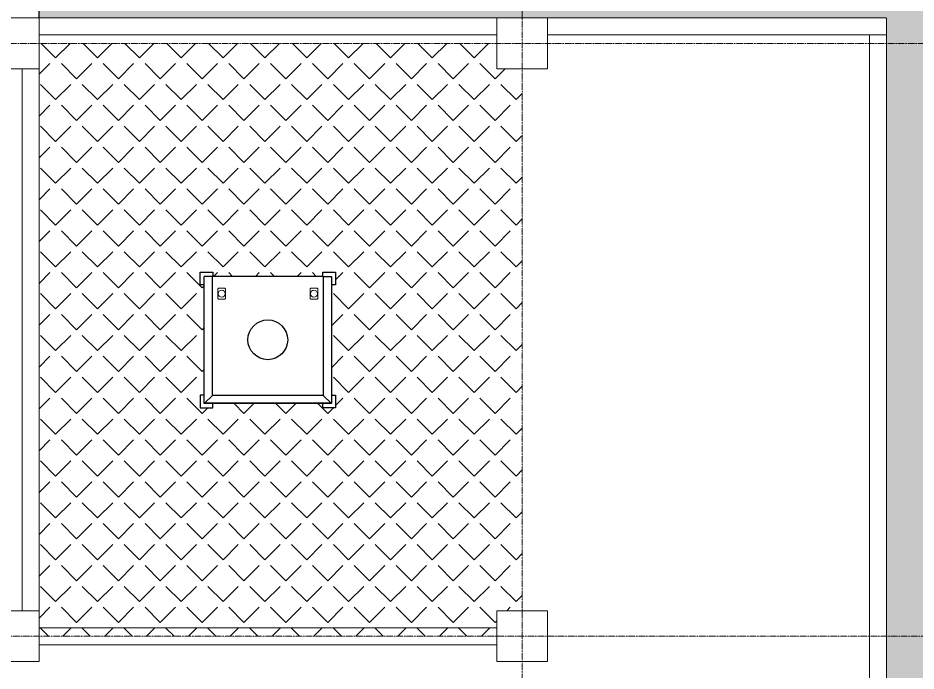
# Model space of a CAD drawing. Extents: x -59767 to 1106559, y -1290 to 1129522.
# Drawn here: x 98258 to 108857, y 603268 to 610979 of the extents above; entities that cross this region are included whole.
import ezdxf

# ---------------------------------------------------------------- set-up
doc = ezdxf.new("R2010")
doc.units = 0
doc.linetypes.add('CENTER', pattern=[2, 1.25, -0.25, 0.25, -0.25])
doc.linetypes.add('HIDDEN', pattern=[0.375, 0.25, -0.125])
for name, color, linetype, lineweight in [('COLUMN', 2, 'CONTINUOUS', 9), ('DRY WALL', 254, 'HIDDEN', 9), ('WALL_200', 3, 'CONTINUOUS', 9), ('가는선', 1, 'CONTINUOUS', 9), ('중간선', 5, 'CONTINUOUS', 9), ('중심선', 1, 'CENTER', 9)]:
    doc.layers.add(name, color=color, linetype=linetype, lineweight=lineweight)
doc.layers.add('HATCH', color=6, linetype='CONTINUOUS')

# ---------------------------------------------------------------- blocks, each defined once
blk = doc.blocks.new('column600')
at = {"layer": 'COLUMN', "linetype": 'Continuous'}
blk.add_lwpolyline([(-300, -300), (300, -300), (300, 300), (-300, 300)], close=True, dxfattribs=at)

msp = doc.modelspace()

# ---------------------------------------------------------------- hatches: boundary and pattern name
at = {"layer": '가는선'}
h = msp.add_hatch(dxfattribs=at)
h.set_pattern_fill('ANGLE', color=6, scale=50, angle=45)
h.set_pattern_definition([(45, (37951.5, 422327.3), (-246.95704, 246.95704), [254, -95.25]), (135, (37951.5, 422327.3), (-246.95704, -246.95704), [254, -95.25])])
h.paths.add_polyline_path([(98509.5, 610679.1), (98509.5, 609379.1), (98509.5, 609379.1), (98509.5, 603979.1), (98509.5, 603979.1), (98509.5, 603679.1), (103909.6, 603679.1), (103909.6, 603979.1), (104209.6, 603979.1), (104208.2, 610379.1), (103909.6, 610379.1), (103908.2, 610679.1)])
h.paths.add_polyline_path([(102006.8, 607977.1), (102006.8, 607827.1), (101956.8, 607827.1), (101963.1, 606527.1), (102006.8, 606527.1), (102006.8, 606377.1), (100406.8, 606377.1), (100406.8, 606527.1), (100456.8, 606527.1), (100456.8, 607827.1), (100409.6, 607827.1), (100409.6, 607977.1), (100556.8, 607977.1), (100556.8, 607927.1), (101860.8, 607927.1), (101859.6, 607977.1)], flags=16)
h.paths.add_polyline_path([(101863.6, 606427.1), (101856.8, 606377.1), (100556.8, 606377.1), (100555.6, 606427.1)], flags=16)
h.paths.add_polyline_path([(101728.8, 607168.3, -1), (101708.8, 607168.3), (101778.8, 607278.3, -1), (101798.8, 607278.3)], flags=0)
edge = h.paths.add_edge_path(flags=0)
edge.add_arc((101209.6, 606679.1), 235, 0, 360)
h.paths.add_polyline_path([(100710.3, 607278.3), (100640.3, 607168.3, -1), (100620.3, 607168.3), (100690.3, 607278.3, -1)], flags=0)
at = {"layer": '중간선', "transparency": 33554585}
h = msp.add_hatch(dxfattribs=at)
h.set_pattern_fill('DOTS', color=6, scale=100)
h.set_pattern_definition([(0, (62009.63, 0), (79.375, 158.75), [0, -158.75])])
h.paths.add_polyline_path([(98508.2, 610979.1), (98508.2, 617379.1), (110308.2, 617379.1), (110308.2, 581979.1), (92508.2, 581979.1), (92508.2, 583577.7), (108508.2, 583577.7), (108508.2, 610979.1)])

# ---------------------------------------------------------------- linework, layer by layer
at = {"layer": 'DRY WALL', "linetype": 'HIDDEN', "lineweight": 9, "ltscale": 0.5}
for p, q in [((104508.2, 610979.1), (108508.2, 610979.1)), ((108508.2, 583577.7), (108508.2, 610979.1)), ((108508.2, 610779.1), (104508.2, 610779.1)), ((108308.2, 583577.7), (108308.2, 610779.1))]:
    msp.add_line(p, q, dxfattribs=at)
at = {"layer": 'HATCH', "color": 7}
msp.add_line((98508.2, 610979.1), (98506.8, 613979.1), dxfattribs=at)
at = {"layer": 'WALL_200', "ltscale": 0.5}
for p, q in [((103908.2, 610979.1, -1), (98508.2, 610979.1)), ((103908.2, 610779.1), (98508.2, 610779.1))]:
    msp.add_line(p, q, dxfattribs=at)
at = {"layer": 'WALL_200', "color": 2, "ltscale": 0.5}
for points in [[(98508.2, 610379.1), (98508.2, 603979.1), (98308.2, 603979.1), (98308.2, 610379.1)], [(98509.5, 603779.1), (103909.6, 603779.1), (103909.6, 603579.1), (98509.5, 603579.1)]]:
    msp.add_lwpolyline(points, close=True, dxfattribs=at)
at = {"layer": '중간선', "linetype": 'Continuous', "lineweight": 25}
for p, q in [((100406.8, 607827.1), (100406.8, 607977.1)), ((100406.8, 607977.1), (100556.8, 607977.1)), ((100556.8, 607977.1), (100556.8, 607927.1)), ((101856.8, 607977.1), (102006.8, 607977.1)), ((101856.8, 607927.1), (101856.8, 607977.1)), ((102006.8, 607977.1), (102006.8, 607827.1)), ((100456.8, 606427.1), (100456.8, 607927.1)), ((100460.8, 607927.1), (100456.8, 607927.1)), ((100552.8, 607927.1), (100460.8, 607927.1)), ((100552.8, 606523.1), (100552.8, 607927.1)), ((100556.8, 607927.1), (100552.8, 607927.1)), ((101856.8, 607927.1), (100556.8, 607927.1)), ((101856.8, 607927.1), (101860.8, 607927.1)), ((101860.8, 607927.1), (101860.8, 606523.1)), ((101860.8, 607927.1), (101952.8, 607927.1)), ((101952.8, 607927.1), (101956.8, 607927.1)), ((101956.8, 607927.1), (101956.8, 606427.1)), ((100456.8, 607827.1), (100406.8, 607827.1)), ((102006.8, 607827.1), (101956.8, 607827.1)), ((100406.8, 606527.1), (100406.8, 606377.1)), ((100456.8, 606527.1), (100406.8, 606527.1)), ((100460.8, 606431.1), (100552.8, 606523.1)), ((101860.8, 606523.1), (100552.8, 606523.1)), ((101952.8, 606431.1), (101860.8, 606523.1)), ((101956.8, 606527.1), (102006.8, 606527.1)), ((102006.8, 606527.1), (102006.8, 606377.1)), ((100406.8, 606377.1), (100556.8, 606377.1)), ((100460.8, 606431.1), (100456.8, 606427.1)), ((101956.8, 606427.1), (100456.8, 606427.1)), ((101952.8, 606431.1), (100460.8, 606431.1)), ((100556.8, 606377.1), (100556.8, 606427.1)), ((101856.8, 606377.1), (101856.8, 606427.1)), ((102006.8, 606377.1), (101856.8, 606377.1)), ((101952.8, 606431.1), (101956.8, 606427.1))]:
    msp.add_line(p, q, dxfattribs=at)
at = {"layer": '중간선'}
for points in [[(100617.6, 607668.3), (100617.6, 607778.3, -0.4142136), (100627.6, 607788.3), (100697.6, 607788.3, -0.4142136), (100707.6, 607778.3), (100707.6, 607668.3, -0.4142136), (100697.6, 607658.3), (100627.6, 607658.3, -0.4142136)], [(101706.1, 607668.3), (101706.1, 607778.3, -0.4142136), (101716.1, 607788.3), (101786.1, 607788.3, -0.4142136), (101796.1, 607778.3), (101796.1, 607668.3, -0.4142136), (101786.1, 607658.3), (101716.1, 607658.3, -0.4142136)]]:
    msp.add_lwpolyline(points, format="xyb", close=True, dxfattribs=at)
for centre in [(100662.6, 607723.3), (101751.1, 607723.3)]:
    msp.add_circle(centre, 41, dxfattribs=at)
at = {"layer": '중간선', "linetype": 'Continuous', "lineweight": 25}
msp.add_circle((101206.8, 607179.1), 235, dxfattribs=at)
at = {"layer": '중심선'}
for p, q in [((104208.2, 618526.4), (104208.2, 555029.1)), ((154858.2, 610679.1), (62208.2, 610679.1)), ((154859.6, 603679.1), (62209.6, 603679.1))]:
    msp.add_line(p, q, dxfattribs=at)

# ---------------------------------------------------------------- block references
at = {"layer": 'COLUMN', "linetype": 'Continuous'}
for p in [(98208.2, 610679.1), (104208.2, 610679.1), (98209.6, 603679.1), (104209.6, 603679.1)]:
    msp.add_blockref('column600', p, dxfattribs=at)

doc.saveas('drawing.dxf')
